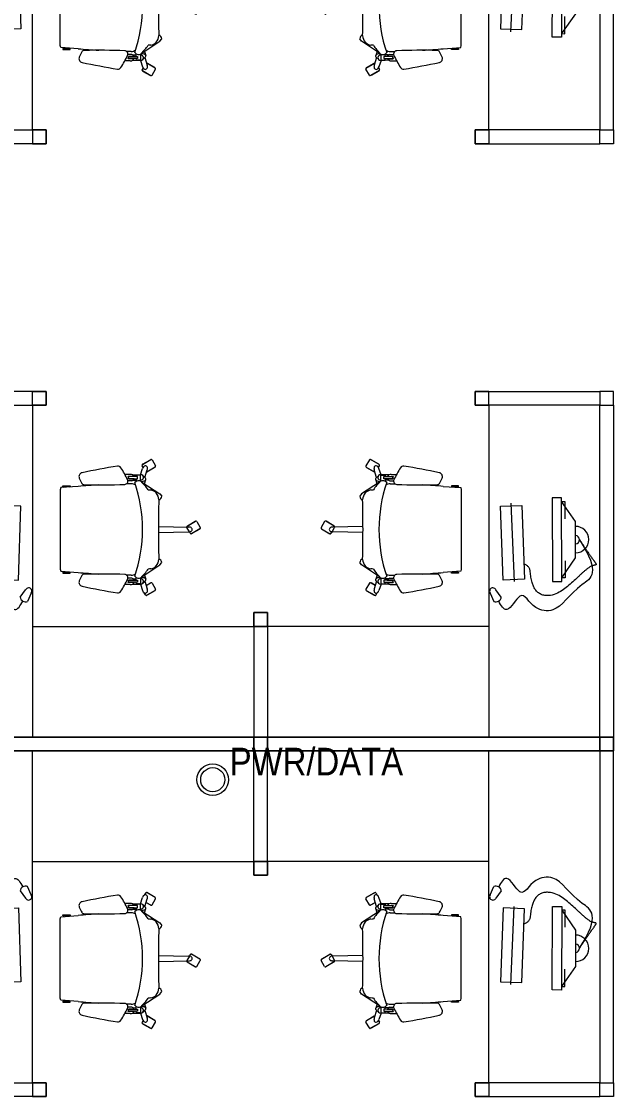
# Model space of a CAD drawing. Header units: inches. Extents: x 1 to 4591, y -953 to 1388.
# Drawn here: x 1968 to 2096.3, y 284 to 517.3 of the extents above; entities that cross this region are included whole.
import ezdxf

# ---------------------------------------------------------------- set-up
doc = ezdxf.new("R2010")
doc.units = ezdxf.units.IN
doc.header["$MEASUREMENT"] = 0
for name, color, linetype, lineweight in [('A-ANNO-NOTE', 131, 'Continuous', 20), ('E-ELEC-FIXT-IDEN', 2, 'Continuous', 9), ('I-FURN', 30, 'Continuous', 9)]:
    doc.layers.add(name, color=color, linetype=linetype, lineweight=lineweight)
doc.styles.add('Arial_3', font='arial.ttf', dxfattribs={"width": 0.85, "height": 6})

# ---------------------------------------------------------------- blocks, each defined once
blk = doc.blocks.new('Workstation - 6x6 - Workstation - 6x6-1564309-4th Floor New Construction - Tel_Data_Elec Plan')
at = {"layer": 'I-FURN'}
for p, q in [((-28.5, 76.5), (-25.5, 76.5)), ((-28.5, 73.5), (-28.5, 76.5)), ((-25.5, 76.5), (-1.5, 76.5)), ((-25.5, 76.5), (-25.5, 73.5)), ((-1.5, 73.5), (-1.5, 76.5)), ((-1.5, 76.5), (1.5, 76.5)), ((-1.5, 76.5), (-1.5, 73.5)), ((1.5, 76.5), (-1.5, 76.5)), ((1.5, 76.5), (1.5, 73.5)), ((1.5, 73.5), (1.5, 76.5)), ((25.5, 76.5), (1.5, 76.5)), ((28.5, 76.5), (25.5, 76.5)), ((25.5, 76.5), (25.5, 73.5)), ((28.5, 73.5), (28.5, 76.5)), ((-25.5, 73.5), (-28.5, 73.5)), ((-25.5, 73.5), (-1.5, 73.5)), ((-25.5, 25.5), (-25.5, 73.5)), ((1.5, 73.5), (-1.5, 73.5)), ((-1.5, 73.5), (-1.5, 1.5)), ((-1.5, 73.5), (1.5, 73.5)), ((-1.5, 1.5), (-1.5, 73.5)), ((1.5, 1.5), (1.5, 73.5)), ((1.5, 73.5), (1.5, 1.5)), ((25.5, 73.5), (1.5, 73.5)), ((25.5, 73.5), (28.5, 73.5)), ((25.5, 25.5), (25.5, 73.5)), ((-47.27, 59.05), (-48.33, 60.88)), ((-48.32, 60.78), (-48.28, 60.8)), ((-47.35, 59.11), (-48.32, 60.78)), ((-48.26, 61.16), (-46.97, 61.9)), ((-46.69, 61.83), (-45.63, 59.99)), ((-46.65, 61.75), (-46.61, 61.77)), ((-46.61, 61.77), (-45.65, 60.09)), ((46.69, 61.83), (45.63, 59.99)), ((46.61, 61.77), (45.65, 60.09)), ((46.65, 61.75), (46.61, 61.77)), ((48.26, 61.16), (46.97, 61.9)), ((47.27, 59.05), (48.33, 60.88)), ((47.35, 59.11), (48.32, 60.78)), ((48.32, 60.78), (48.28, 60.8)), ((-47.32, 59.13), (-47.35, 59.11)), ((-47.21, 52.83), (-47.07, 59.37)), ((-46.04, 59.53), (-47, 58.97)), ((-45.71, 59.72), (-46.04, 59.53)), ((-45.89, 52.83), (-46.03, 59.37)), ((-45.65, 60.09), (-45.68, 60.07)), ((45.65, 60.09), (45.68, 60.07)), ((45.71, 59.72), (46.04, 59.53)), ((45.89, 52.83), (46.03, 59.37)), ((46.04, 59.53), (47, 58.97)), ((47.21, 52.83), (47.07, 59.37)), ((47.32, 59.13), (47.35, 59.11)), ((-61.63, 51.44), (-60.34, 52.19)), ((-60.07, 52.11), (-59.01, 50.28)), ((-60.02, 52.03), (-59.98, 52.05)), ((-59.98, 52.05), (-59.02, 50.38)), ((-56.81, 49.23), (-54.26, 53.12)), ((-54.26, 53.12), (-53.74, 53.53)), ((-38.84, 53.12), (-39.36, 53.53)), ((-36.29, 49.23), (-38.84, 53.12)), ((-34.88, 51.44), (-33.59, 52.19)), ((-33.32, 52.11), (-32.26, 50.28)), ((-33.27, 52.03), (-33.24, 52.05)), ((-33.24, 52.05), (-32.28, 50.38)), ((33.32, 52.11), (32.26, 50.28)), ((33.24, 52.05), (32.28, 50.38)), ((33.27, 52.03), (33.24, 52.05)), ((34.88, 51.44), (33.59, 52.19)), ((36.29, 49.23), (38.84, 53.12)), ((38.84, 53.12), (39.36, 53.53)), ((54.26, 53.12), (53.74, 53.53)), ((56.81, 49.23), (54.26, 53.12)), ((60.07, 52.11), (59.01, 50.28)), ((59.98, 52.05), (59.02, 50.38)), ((60.02, 52.03), (59.98, 52.05)), ((61.63, 51.44), (60.34, 52.19)), ((-60.64, 49.33), (-61.7, 51.17)), ((-61.69, 51.07), (-61.65, 51.09)), ((-60.72, 49.4), (-61.69, 51.07)), ((-60.69, 49.41), (-60.72, 49.4)), ((-60, 49.48), (-60.37, 49.26)), ((-58.42, 48.91), (-59.78, 49.38)), ((-57.8, 49.87), (-59.46, 50.37)), ((-59.02, 50.38), (-59.05, 50.36)), ((-57.65, 50.03), (-58.25, 49.41)), ((-56.45, 49.78), (-57.36, 50.07)), ((-56.83, 49.19), (-56.81, 49.23)), ((-36.64, 49.78), (-35.73, 50.07)), ((-36.27, 49.19), (-36.29, 49.23)), ((-35.45, 50.03), (-34.84, 49.41)), ((-35.3, 49.87), (-33.64, 50.37)), ((-34.37, 50.15), (-34.96, 51.17)), ((-34.94, 51.07), (-34.91, 51.09)), ((-34.41, 50.14), (-34.94, 51.07)), ((-34.68, 48.91), (-33.32, 49.38)), ((-32.34, 50), (-32.8, 49.74)), ((-32.28, 50.38), (-32.31, 50.36)), ((32.28, 50.38), (32.31, 50.36)), ((32.34, 50), (32.8, 49.74)), ((34.68, 48.91), (33.32, 49.38)), ((35.3, 49.87), (33.64, 50.37)), ((34.37, 50.15), (34.96, 51.17)), ((34.41, 50.14), (34.94, 51.07)), ((35.45, 50.03), (34.84, 49.41)), ((34.94, 51.07), (34.91, 51.09)), ((36.64, 49.78), (35.73, 50.07)), ((36.27, 49.19), (36.29, 49.23)), ((56.45, 49.78), (57.36, 50.07)), ((56.83, 49.19), (56.81, 49.23)), ((57.65, 50.03), (58.25, 49.41)), ((57.8, 49.87), (59.46, 50.37)), ((58.42, 48.91), (59.78, 49.38)), ((59.02, 50.38), (59.05, 50.36)), ((60, 49.48), (60.37, 49.26)), ((60.64, 49.33), (61.7, 51.17)), ((60.69, 49.41), (60.72, 49.4)), ((60.72, 49.4), (61.69, 51.07)), ((61.69, 51.07), (61.65, 51.09)), ((-58.49, 46.69), (-58.48, 45.54)), ((-58.4, 47.17), (-58.42, 48.98)), ((-58.34, 48.95), (-58.35, 48.03)), ((-58.35, 48.03), (-58.01, 48.02)), ((-57.05, 48.95), (-58.34, 48.95)), ((-58.05, 47.53), (-58.05, 46.27)), ((-58.01, 48.29), (-58.01, 46.32)), ((-57.56, 48.29), (-58.01, 48.29)), ((-57.56, 46.36), (-57.56, 48.29)), ((-57.56, 48.02), (-57.02, 48.01)), ((-57.52, 47.56), (-57.54, 46.32)), ((-57.22, 47.26), (-57.23, 48.01)), ((-57.11, 47.03), (-57.1, 46.69)), ((-57.1, 46.69), (-57.11, 46.18)), ((-56.47, 46.92), (-56.48, 45.93)), ((-36.63, 46.92), (-36.62, 45.93)), ((-35.54, 48.02), (-36.08, 48.01)), ((-36.05, 48.95), (-34.76, 48.95)), ((-35.98, 47.03), (-36, 46.69)), ((-36, 46.69), (-35.99, 46.18)), ((-35.87, 47.26), (-35.86, 48.01)), ((-35.57, 47.56), (-35.55, 46.32)), ((-35.54, 48.29), (-35.08, 48.29)), ((-35.54, 46.36), (-35.54, 48.29)), ((-35.08, 48.29), (-35.08, 46.32)), ((-34.74, 48.03), (-35.08, 48.02)), ((-35.04, 47.53), (-35.05, 46.27)), ((-34.76, 48.95), (-34.74, 48.03)), ((-34.7, 47.17), (-34.67, 48.98)), ((-34.61, 46.69), (-34.62, 45.54)), ((34.61, 46.69), (34.62, 45.54)), ((34.7, 47.17), (34.67, 48.98)), ((34.76, 48.95), (34.74, 48.03)), ((34.74, 48.03), (35.08, 48.02)), ((36.05, 48.95), (34.76, 48.95)), ((35.04, 47.53), (35.05, 46.27)), ((35.08, 48.29), (35.08, 46.32)), ((35.54, 48.29), (35.08, 48.29)), ((35.54, 46.36), (35.54, 48.29)), ((35.54, 48.02), (36.08, 48.01)), ((35.57, 47.56), (35.55, 46.32)), ((35.87, 47.26), (35.86, 48.01)), ((35.98, 47.03), (36, 46.69)), ((36, 46.69), (35.99, 46.18)), ((36.63, 46.92), (36.62, 45.93)), ((56.47, 46.92), (56.48, 45.93)), ((57.56, 48.02), (57.02, 48.01)), ((57.05, 48.95), (58.34, 48.95)), ((57.11, 47.03), (57.1, 46.69)), ((57.1, 46.69), (57.11, 46.18)), ((57.22, 47.26), (57.23, 48.01)), ((57.52, 47.56), (57.54, 46.32)), ((57.56, 48.29), (58.01, 48.29)), ((57.56, 46.36), (57.56, 48.29)), ((58.01, 48.29), (58.01, 46.32)), ((58.35, 48.03), (58.01, 48.02)), ((58.05, 47.53), (58.05, 46.27)), ((58.34, 48.95), (58.35, 48.03)), ((58.4, 47.17), (58.42, 48.98)), ((58.49, 46.69), (58.48, 45.54)), ((-55.89, 35.41), (-55.62, 31.63)), ((-37.48, 31.63), (-37.21, 35.41)), ((37.48, 31.63), (37.21, 35.41)), ((55.89, 35.41), (55.62, 31.63)), ((-56.05, 33.66), (-55.89, 33.66)), ((-56.05, 32.08), (-56.05, 33.66)), ((-55.89, 33.66), (-55.89, 32.08)), ((-37.2, 33.66), (-37.2, 32.08)), ((-37.05, 33.66), (-37.2, 33.66)), ((-37.05, 32.08), (-37.05, 33.66)), ((37.05, 33.66), (37.2, 33.66)), ((37.05, 32.08), (37.05, 33.66)), ((37.2, 33.66), (37.2, 32.08)), ((55.89, 33.66), (55.89, 32.08)), ((56.05, 33.66), (55.89, 33.66)), ((56.05, 32.08), (56.05, 33.66)), ((-55.89, 32.08), (-56.05, 32.08)), ((-55.62, 31.63), (-55.16, 31.5)), ((-55.16, 31.5), (-37.94, 31.5)), ((-37.94, 31.5), (-37.48, 31.63)), ((-37.2, 32.08), (-37.05, 32.08)), ((37.2, 32.08), (37.05, 32.08)), ((37.94, 31.5), (37.48, 31.63)), ((55.16, 31.5), (37.94, 31.5)), ((55.62, 31.63), (55.16, 31.5)), ((55.89, 32.08), (56.05, 32.08)), ((-76.5, 28.5), (-76.5, 1.5)), ((-76.5, 25.5), (-76.5, 28.5)), ((-76.5, 28.5), (-73.5, 28.5)), ((-73.5, 28.5), (-76.5, 28.5)), ((-73.5, 28.5), (-73.5, 25.5)), ((-73.5, 1.5), (-73.5, 28.5)), ((73.5, 28.5), (73.5, 25.5)), ((76.5, 28.5), (73.5, 28.5)), ((73.5, 28.5), (76.5, 28.5)), ((73.5, 1.5), (73.5, 28.5)), ((76.5, 28.5), (76.5, 1.5)), ((76.5, 25.5), (76.5, 28.5)), ((-73.5, 25.5), (-76.5, 25.5)), ((-73.5, 25.5), (-1.5, 25.5)), ((-31.89, 22.83), (-33.46, 24.02)), ((-32.76, 25.23), (-30.95, 24.45)), ((73.5, 25.5), (1.5, 25.5)), ((32.76, 25.23), (30.95, 24.45)), ((31.89, 22.83), (33.46, 24.02)), ((73.5, 25.5), (76.5, 25.5)), ((-51.58, 23.01), (-51.74, 18.36)), ((-35.58, 22.46), (-51.58, 23.01)), ((-35.74, 17.8), (-35.58, 22.46)), ((35.58, 22.46), (51.58, 23.01)), ((35.74, 17.8), (35.58, 22.46)), ((51.58, 23.01), (51.74, 18.36)), ((-52.22, 20.74), (-35.26, 20.05)), ((52.22, 20.74), (35.26, 20.05)), ((-51.74, 18.36), (-35.74, 17.8)), ((51.74, 18.36), (35.74, 17.8)), ((-53.39, 9.8), (-53.38, 11.8)), ((-53.38, 11.8), (-35.25, 11.7)), ((-35.25, 11.7), (-35.26, 9.7)), ((53.38, 11.8), (35.25, 11.7)), ((35.25, 11.7), (35.26, 9.7)), ((53.39, 9.8), (53.38, 11.8)), ((-35.26, 9.7), (-53.39, 9.8)), ((-52.61, 9.79), (-52.62, 9.07)), ((-48.28, 6.77), (-52.61, 9.79)), ((-36.03, 9.71), (-40.4, 6.73)), ((-36.04, 8.98), (-36.03, 9.71)), ((35.26, 9.7), (53.39, 9.8)), ((36.03, 9.71), (40.4, 6.73)), ((36.04, 8.98), (36.03, 9.71)), ((48.28, 6.77), (52.61, 9.79)), ((52.61, 9.79), (52.62, 9.07)), ((-52.62, 9.07), (-48.89, 9.05)), ((-39.77, 9), (-36.04, 8.98)), ((39.77, 9), (36.04, 8.98)), ((52.62, 9.07), (48.89, 9.05)), ((-40.4, 6.73), (-48.28, 6.77)), ((40.4, 6.73), (48.28, 6.77)), ((-76.5, -1.5), (-76.5, 1.5)), ((-76.5, 1.5), (-73.5, 1.5)), ((-73.5, 1.5), (-73.5, -1.5)), ((-1.5, 1.5), (-73.5, 1.5)), ((-1.5, 1.5), (1.5, 1.5)), ((-1.5, -1.5), (-1.5, 1.5)), ((1.5, 1.5), (-1.5, 1.5)), ((-1.5, 1.5), (-1.5, -1.5)), ((1.5, 1.5), (1.5, -1.5)), ((1.5, -1.5), (1.5, 1.5)), ((1.5, 1.5), (73.5, 1.5)), ((73.5, 1.5), (73.5, -1.5)), ((76.5, 1.5), (73.5, 1.5)), ((76.5, -1.5), (76.5, 1.5)), ((-73.5, -1.5), (-76.5, -1.5)), ((-73.5, -1.5), (-1.5, -1.5)), ((1.5, -1.5), (-1.5, -1.5)), ((-1.5, -1.5), (1.5, -1.5)), ((73.5, -1.5), (1.5, -1.5)), ((73.5, -1.5), (76.5, -1.5))]:
    blk.add_line(p, q, dxfattribs=at)
for centre, radius, start, end in [((-48.16, 60.98), 0.2, 120, 210), ((-46.87, 61.73), 0.2, 30, 120.1357), ((46.87, 61.73), 0.2, 59.8643, 150), ((48.16, 60.98), 0.2, 330, 60), ((-47.1, 59.15), 0.2, 209.8466, 275.235), ((-47.1, 59.15), 0.2, 275.235, 299.8607), ((-45.54, 59.34), 1.53, 164.4505, 178.7927), ((-46.45, 59.59), 0.583, 134.254, 164.4505), ((-46.55, 59.69), 0.445, 45.7229, 134.2771), ((-46.64, 59.59), 0.583, 15.5495, 45.746), ((-47.55, 59.34), 1.53, 1.2073, 15.5495), ((-45.81, 59.89), 0.2, 299.8643, 30), ((45.81, 59.89), 0.2, 150, 240.1357), ((47.55, 59.34), 1.53, 164.4505, 178.7927), ((46.64, 59.59), 0.583, 134.254, 164.4505), ((46.55, 59.69), 0.445, 45.7229, 134.2771), ((46.45, 59.59), 0.583, 15.5495, 45.746), ((47.1, 59.15), 0.2, 240.1393, 264.765), ((45.54, 59.34), 1.53, 1.2073, 15.5495), ((47.1, 59.15), 0.2, 264.765, 330.1534), ((-61.53, 51.27), 0.2, 119.832, 210), ((-60.24, 52.01), 0.2, 30, 120), ((-52.87, 50.72), 2.29, 134.5977, 169.3918), ((-52.74, 50.06), 2.87, 95.705, 127.0086), ((-53.9, 52.43), 1.12, 25.6219, 82.0752), ((-46.55, 297.94), 245.12, 268.4848, 271.5152), ((-39.2, 52.43), 1.12, 97.9248, 154.3781), ((-40.35, 50.06), 2.87, 52.9914, 84.295), ((-40.23, 50.72), 2.29, 10.6082, 45.4023), ((-34.79, 51.27), 0.2, 119.8879, 210), ((-33.49, 52.01), 0.2, 30, 120), ((33.49, 52.01), 0.2, 60, 150), ((34.79, 51.27), 0.2, 330, 60.1121), ((40.23, 50.72), 2.29, 134.5977, 169.3918), ((40.35, 50.06), 2.87, 95.705, 127.0086), ((39.2, 52.43), 1.12, 25.6219, 82.0752), ((46.55, 297.94), 245.12, 268.4848, 271.5152), ((53.9, 52.43), 1.12, 97.9248, 154.3781), ((52.74, 50.06), 2.87, 52.9914, 84.295), ((52.87, 50.72), 2.29, 10.6082, 45.4023), ((60.24, 52.01), 0.2, 60, 150), ((61.53, 51.27), 0.2, 330, 60.168), ((-60.47, 49.43), 0.2, 210, 299.888), ((-59.92, 49.97), 0.445, 117.8208, 206.0638), ((-59.8, 50.03), 0.583, 206.0911, 236.3507), ((-59.86, 49.85), 0.583, 87.4248, 117.8208), ((-59.27, 50.82), 1.53, 236.4124, 250.7927), ((-59.9, 48.91), 1.53, 73.2073, 87.502), ((-59.18, 50.18), 0.2, 15.1327, 29.8705), ((-57.83, 48.99), 0.593, 84.0219, 180.9117), ((-57.9, 48.94), 0.657, 1.3207, 77.9642), ((-57.46, 49.76), 0.323, 29.6621, 124.4716), ((-57.92, 49.37), 0.922, 9.6607, 36.4682), ((-56.1, 48.52), 1.04, 148.1398, 233.8639), ((-58.24, 49.29), 1.25, 346.3769, 10.9189), ((-60.32, 53.76), 5.75, 305.3709, 317.4948), ((-46.55, 17.95), 31.42, 71.1164, 108.8836), ((-52.29, 45.83), 5.54, 121.0187, 133.18), ((-70.37, 51.52), 15.26, 356.4473, 358.5687), ((-22.73, 51.52), 15.26, 181.4313, 183.5527), ((-40.81, 45.83), 5.54, 46.82, 58.9813), ((-32.78, 53.76), 5.75, 222.5052, 234.6291), ((-37, 48.52), 1.04, 306.1361, 31.8602), ((-34.85, 49.29), 1.25, 169.0811, 193.6231), ((-35.17, 49.37), 0.922, 143.5318, 170.3393), ((-35.63, 49.76), 0.323, 55.5284, 150.3379), ((-35.19, 48.94), 0.657, 102.0358, 178.6793), ((-35.27, 48.99), 0.593, 359.0883, 95.9781), ((-33.2, 48.91), 1.53, 92.498, 106.7927), ((-33.82, 50.82), 1.53, 289.2073, 303.5114), ((-33.24, 49.85), 0.583, 62.1792, 92.5752), ((-33.3, 50.03), 0.583, 303.4497, 333.9089), ((-33.18, 49.97), 0.445, 333.9362, 62.1792), ((-32.44, 50.18), 0.2, 300, 30.2094), ((32.44, 50.18), 0.2, 149.7906, 240), ((33.18, 49.97), 0.445, 117.8208, 206.0638), ((33.3, 50.03), 0.583, 206.0911, 236.5503), ((33.24, 49.85), 0.583, 87.4248, 117.8208), ((33.82, 50.82), 1.53, 236.4886, 250.7927), ((33.2, 48.91), 1.53, 73.2073, 87.502), ((35.27, 48.99), 0.593, 84.0219, 180.9117), ((35.19, 48.94), 0.657, 1.3207, 77.9642), ((35.63, 49.76), 0.323, 29.6621, 124.4716), ((35.17, 49.37), 0.922, 9.6607, 36.4682), ((37, 48.52), 1.04, 148.1398, 233.8639), ((34.85, 49.29), 1.25, 346.3769, 10.9189), ((32.78, 53.76), 5.75, 305.3709, 317.4948), ((46.55, 17.95), 31.42, 71.1164, 108.8836), ((40.81, 45.83), 5.54, 121.0187, 133.18), ((22.73, 51.52), 15.26, 356.4473, 358.5687), ((70.37, 51.52), 15.26, 181.4313, 183.5527), ((52.29, 45.83), 5.54, 46.82, 58.9813), ((60.32, 53.76), 5.75, 222.5052, 234.6291), ((56.1, 48.52), 1.04, 306.1361, 31.8602), ((58.24, 49.29), 1.25, 169.0811, 193.6231), ((57.92, 49.37), 0.922, 143.5318, 170.3393), ((57.46, 49.76), 0.323, 55.5284, 150.3379), ((57.9, 48.94), 0.657, 102.0358, 178.6793), ((57.83, 48.99), 0.593, 359.0883, 95.9781), ((59.18, 50.18), 0.2, 150.1295, 164.8673), ((59.9, 48.91), 1.53, 92.498, 106.7927), ((59.27, 50.82), 1.53, 289.2073, 303.5876), ((59.86, 49.85), 0.583, 62.1792, 92.5752), ((59.8, 50.03), 0.583, 303.6493, 333.9089), ((59.92, 49.97), 0.445, 333.9362, 62.1792), ((60.47, 49.43), 0.2, 240.112, 330), ((-57.61, 46.77), 0.887, 120.1857, 184.8367), ((-58.04, 46.73), 0.971, 17.6225, 57.9495), ((-54.64, 46.83), 1.84, 146.599, 177.2887), ((-38.46, 46.83), 1.84, 2.7113, 33.401), ((-35.06, 46.73), 0.971, 122.0505, 162.3775), ((-35.49, 46.77), 0.887, 355.1633, 59.8143), ((35.49, 46.77), 0.887, 120.1857, 184.8367), ((35.06, 46.73), 0.971, 17.6225, 57.9495), ((38.46, 46.83), 1.84, 146.599, 177.2887), ((54.64, 46.83), 1.84, 2.7113, 33.401), ((58.04, 46.73), 0.971, 122.0505, 162.3775), ((57.61, 46.77), 0.887, 355.1633, 59.8143), ((-59.56, 44.06), 0.749, 121.5732, 189.0231), ((-45.25, 20.67), 28.17, 115.3981, 121.4567), ((-57.75, 45.83), 0.533, 66.9672, 123.7509), ((-57.75, 45.9), 0.5, 67.0573, 121.4674), ((-57.03, 45.48), 0.711, 2.0473, 115.4842), ((-211.8, 39.95), 155.58, 358.8191, 2.0473), ((118.7, 39.95), 155.58, 177.9527, 181.1809), ((-36.07, 45.48), 0.711, 64.5158, 177.9527), ((-47.84, 20.67), 28.17, 58.5497, 64.6019), ((-35.34, 45.83), 0.533, 56.2491, 113.0328), ((-35.34, 45.9), 0.5, 58.5326, 112.9427), ((-33.53, 44.06), 0.749, 350.9769, 58.6662), ((33.53, 44.06), 0.749, 121.3338, 189.0231), ((47.84, 20.67), 28.17, 115.3981, 121.4503), ((35.34, 45.83), 0.533, 66.9672, 123.7509), ((35.34, 45.9), 0.5, 67.0573, 121.4674), ((36.07, 45.48), 0.711, 2.0473, 115.4842), ((-118.7, 39.95), 155.58, 358.8191, 2.0473), ((211.8, 39.95), 155.58, 177.9527, 181.1809), ((57.03, 45.48), 0.711, 64.5158, 177.9527), ((45.25, 20.67), 28.17, 58.5433, 64.6019), ((57.75, 45.83), 0.533, 56.2491, 113.0328), ((57.75, 45.9), 0.5, 58.5326, 112.9427), ((59.56, 44.06), 0.749, 350.9769, 58.4268), ((113.54, 72.48), 176.17, 189.3216, 191.8621), ((-206.63, 72.48), 176.17, 348.1407, 350.6784), ((206.63, 72.48), 176.17, 189.3216, 191.8593), ((-113.54, 72.48), 176.17, 348.1379, 350.6784), ((209.19, 57.38), 265.99, 183.7702, 184.7367), ((-302.29, 57.38), 265.99, 355.2633, 356.2298), ((302.29, 57.38), 265.99, 183.7702, 184.7367), ((-209.19, 57.38), 265.99, 355.2633, 356.2298), ((-58.03, 36.45), 0.859, 192.1424, 292.8427), ((-61.62, 45.01), 10.15, 292.7913, 299.9233), ((-56.87, 36.75), 0.615, 299.9233, 358.8191), ((-36.23, 36.75), 0.615, 181.1809, 240.0767), ((-31.47, 45.01), 10.15, 240.0767, 247.2087), ((-35.07, 36.45), 0.859, 247.1573, 348.4211), ((35.07, 36.45), 0.859, 191.5789, 292.8427), ((31.47, 45.01), 10.15, 292.7913, 299.9233), ((36.23, 36.75), 0.615, 299.9233, 358.8191), ((56.87, 36.75), 0.615, 181.1809, 240.0767), ((61.62, 45.01), 10.15, 240.0767, 247.2087), ((58.03, 36.45), 0.859, 247.1573, 347.8576), ((-55.33, 33.83), 0.589, 197.5488, 225.5119), ((-37.77, 33.83), 0.589, 314.4881, 342.4512), ((37.77, 33.83), 0.589, 197.5488, 225.5119), ((55.33, 33.83), 0.589, 314.4881, 342.4512), ((-55.33, 31.9), 0.589, 125.1062, 162.4512), ((-37.77, 31.9), 0.589, 17.5488, 54.8938), ((37.77, 31.9), 0.589, 125.1062, 162.4512), ((55.33, 31.9), 0.589, 17.5488, 54.8938), ((-33.17, 24.66), 0.703, 53.6377, 246.0314), ((-32.02, 23.99), 1.17, 276.4899, 23.1791), ((32.02, 23.99), 1.17, 156.8209, 263.5101), ((33.17, 24.66), 0.703, 293.9686, 126.3623), ((-44.34, 6.75), 2.88, 179.7002, 359.7002), ((-44.34, 6.75), 0.885, 179.7002, 359.7002), ((44.34, 6.75), 2.88, 180.2998, 0.2998), ((44.34, 6.75), 0.885, 180.2998, 0.2998)]:
    blk.add_arc(centre, radius, start, end, dxfattribs=at)
for points, knots in [([(-44.31, 5.87), (-37.07, 1.09), (-33.91, 7.56), (-28.34, 10.27), (-29.21, 16.39), (-34.37, 18.27), (-27.73, 21.55), (-30.02, 22.89), (-31.01, 23.4)], [0, 0, 0, 0, 4.203758, 11.310205, 15.301003, 21.109862, 25.639067, 29.008441, 29.008441, 29.008441, 29.008441]), ([(44.31, 5.87), (37.07, 1.09), (33.91, 7.56), (28.34, 10.27), (29.21, 16.39), (34.37, 18.27), (27.73, 21.55), (30.02, 22.89), (31.01, 23.4)], [0, 0, 0, 0, 4.203758, 11.310205, 15.301003, 21.109862, 25.639067, 29.008441, 29.008441, 29.008441, 29.008441]), ([(-44.31, 5.87), (-44.1, 5.73), (-43.67, 5.45), (-43.03, 5.03), (-42.39, 4.6), (-41.86, 4.24), (-41.44, 3.95), (-41.13, 3.73), (-40.82, 3.51), (-40.5, 3.28), (-40.19, 3.06), (-39.93, 2.87), (-39.72, 2.72), (-39.59, 2.63), (-39.49, 2.56), (-39.41, 2.5), (-39.33, 2.45), (-39.27, 2.41), (-39.22, 2.38), (-39.18, 2.36), (-39.15, 2.33), (-39.11, 2.31), (-39.07, 2.29), (-39.03, 2.27), (-39, 2.27), (-38.97, 2.27), (-38.95, 2.27), (-38.91, 2.28), (-38.89, 2.3), (-38.87, 2.32), (-38.85, 2.35), (-38.84, 2.38), (-38.83, 2.42), (-38.82, 2.45), (-38.82, 2.48), (-38.81, 2.51), (-38.8, 2.56), (-38.79, 2.62), (-38.77, 2.7), (-38.75, 2.78), (-38.73, 2.86), (-38.71, 2.93), (-38.68, 3.04), (-38.62, 3.22), (-38.5, 3.47), (-38.34, 3.74), (-38.15, 4.01), (-37.95, 4.27), (-37.75, 4.52), (-37.47, 4.86), (-37.11, 5.26), (-36.67, 5.74), (-36.03, 6.42), (-35.19, 7.31), (-34.19, 8.44), (-33.27, 9.63), (-32.51, 11), (-32.16, 12.3), (-32.19, 13.42), (-32.42, 14.23), (-32.86, 14.94), (-33.49, 15.5), (-34.23, 15.89), (-34.94, 16.14), (-35.59, 16.29), (-36.17, 16.4), (-36.75, 16.48), (-37.24, 16.54), (-37.63, 16.6), (-37.92, 16.67), (-38.19, 16.77), (-38.44, 16.94), (-38.64, 17.15), (-38.81, 17.39), (-38.96, 17.65), (-39.04, 17.83), (-39.08, 17.91)], [0, 0, 0, 0, 0.063928, 0.127857, 0.191785, 0.255713, 0.287677, 0.319641, 0.351605, 0.38357, 0.415534, 0.447498, 0.46348, 0.479462, 0.487453, 0.495444, 0.503435, 0.511426, 0.514814, 0.518203, 0.521591, 0.524979, 0.528367, 0.531756, 0.535144, 0.536838, 0.538532, 0.54192, 0.545309, 0.547003, 0.548697, 0.552085, 0.555473, 0.558862, 0.560556, 0.56225, 0.565638, 0.572415, 0.579191, 0.585968, 0.592744, 0.599521, 0.606297, 0.61985, 0.646956, 0.674062, 0.701168, 0.728275, 0.755381, 0.782487, 0.836699, 0.890911, 0.945123, 1.070551, 1.19598, 1.321408, 1.446836, 1.585346, 1.654601, 1.723857, 1.793112, 1.862367, 1.931622, 2.000877, 2.049938, 2.099, 2.148061, 2.197123, 2.221654, 2.246184, 2.270715, 2.295246, 2.319777, 2.344307, 2.368838, 2.393369, 2.393369, 2.393369, 2.393369]), ([(44.31, 5.87), (44.1, 5.73), (43.67, 5.45), (43.03, 5.03), (42.39, 4.6), (41.86, 4.24), (41.44, 3.95), (41.13, 3.73), (40.82, 3.51), (40.5, 3.28), (40.19, 3.06), (39.93, 2.87), (39.72, 2.72), (39.59, 2.63), (39.49, 2.56), (39.41, 2.5), (39.33, 2.45), (39.27, 2.41), (39.22, 2.38), (39.18, 2.36), (39.15, 2.33), (39.11, 2.31), (39.07, 2.29), (39.03, 2.27), (39, 2.27), (38.97, 2.27), (38.95, 2.27), (38.91, 2.28), (38.89, 2.3), (38.87, 2.32), (38.85, 2.35), (38.84, 2.38), (38.83, 2.42), (38.82, 2.45), (38.82, 2.48), (38.81, 2.51), (38.8, 2.56), (38.79, 2.62), (38.77, 2.7), (38.75, 2.78), (38.73, 2.86), (38.71, 2.93), (38.68, 3.04), (38.62, 3.22), (38.5, 3.47), (38.34, 3.74), (38.15, 4.01), (37.95, 4.27), (37.75, 4.52), (37.47, 4.86), (37.11, 5.26), (36.67, 5.74), (36.03, 6.42), (35.19, 7.31), (34.19, 8.44), (33.27, 9.63), (32.51, 11), (32.16, 12.3), (32.19, 13.42), (32.42, 14.23), (32.86, 14.94), (33.49, 15.5), (34.23, 15.89), (34.94, 16.14), (35.59, 16.29), (36.17, 16.4), (36.75, 16.48), (37.24, 16.54), (37.63, 16.6), (37.92, 16.67), (38.19, 16.77), (38.44, 16.94), (38.64, 17.15), (38.81, 17.39), (38.96, 17.65), (39.04, 17.83), (39.08, 17.91)], [0, 0, 0, 0, 0.063928, 0.127857, 0.191785, 0.255713, 0.287677, 0.319641, 0.351605, 0.38357, 0.415534, 0.447498, 0.46348, 0.479462, 0.487453, 0.495444, 0.503435, 0.511426, 0.514814, 0.518203, 0.521591, 0.524979, 0.528367, 0.531756, 0.535144, 0.536838, 0.538532, 0.54192, 0.545309, 0.547003, 0.548697, 0.552085, 0.555473, 0.558862, 0.560556, 0.56225, 0.565638, 0.572415, 0.579191, 0.585968, 0.592744, 0.599521, 0.606297, 0.61985, 0.646956, 0.674062, 0.701168, 0.728275, 0.755381, 0.782487, 0.836699, 0.890911, 0.945123, 1.070551, 1.19598, 1.321408, 1.446836, 1.585346, 1.654601, 1.723857, 1.793112, 1.862367, 1.931622, 2.000877, 2.049938, 2.099, 2.148061, 2.197123, 2.221654, 2.246184, 2.270715, 2.295246, 2.319777, 2.344307, 2.368838, 2.393369, 2.393369, 2.393369, 2.393369])]:
    blk.add_open_spline(points, degree=3, knots=knots, dxfattribs=at)
blk = doc.blocks.new('Workstation - 6x6 - Workstation - 6x6-1549611-4th Floor New Construction - Tel_Data_Elec Plan')
at = {"layer": 'I-FURN'}
for p, q in [((-76.5, 1.5), (-76.5, -1.5)), ((-73.5, 1.5), (-76.5, 1.5)), ((-73.5, -1.5), (-73.5, 1.5)), ((-73.5, 1.5), (-1.5, 1.5)), ((-1.5, 1.5), (-1.5, -1.5)), ((1.5, 1.5), (-1.5, 1.5)), ((-1.5, 1.5), (1.5, 1.5)), ((-1.5, -1.5), (-1.5, 1.5)), ((1.5, -1.5), (1.5, 1.5)), ((1.5, 1.5), (1.5, -1.5)), ((73.5, 1.5), (1.5, 1.5)), ((73.5, 1.5), (76.5, 1.5)), ((73.5, -1.5), (73.5, 1.5)), ((76.5, 1.5), (76.5, -1.5)), ((-76.5, -1.5), (-73.5, -1.5)), ((-76.5, -28.5), (-76.5, -1.5)), ((-73.5, -1.5), (-73.5, -28.5)), ((-1.5, -1.5), (-73.5, -1.5)), ((-1.5, -1.5), (1.5, -1.5)), ((-1.5, -73.5), (-1.5, -1.5)), ((-1.5, -1.5), (-1.5, -73.5)), ((1.5, -1.5), (-1.5, -1.5)), ((1.5, -1.5), (1.5, -73.5)), ((1.5, -1.5), (73.5, -1.5)), ((1.5, -73.5), (1.5, -1.5)), ((76.5, -1.5), (73.5, -1.5)), ((73.5, -1.5), (73.5, -28.5)), ((76.5, -28.5), (76.5, -1.5)), ((-48.28, -6.77), (-52.61, -9.79)), ((-40.4, -6.73), (-48.28, -6.77)), ((-36.03, -9.71), (-40.4, -6.73)), ((36.03, -9.71), (40.4, -6.73)), ((40.4, -6.73), (48.28, -6.77)), ((48.28, -6.77), (52.61, -9.79)), ((-52.62, -9.07), (-48.89, -9.05)), ((-52.61, -9.79), (-52.62, -9.07)), ((-39.77, -9), (-36.04, -8.98)), ((-36.04, -8.98), (-36.03, -9.71)), ((36.04, -8.98), (36.03, -9.71)), ((39.77, -9), (36.04, -8.98)), ((52.62, -9.07), (48.89, -9.05)), ((52.61, -9.79), (52.62, -9.07)), ((-35.26, -9.7), (-53.39, -9.8)), ((-53.39, -9.8), (-53.38, -11.8)), ((-35.25, -11.7), (-35.26, -9.7)), ((35.25, -11.7), (35.26, -9.7)), ((35.26, -9.7), (53.39, -9.8)), ((53.39, -9.8), (53.38, -11.8)), ((-53.38, -11.8), (-35.25, -11.7)), ((53.38, -11.8), (35.25, -11.7)), ((-51.74, -18.36), (-35.74, -17.8)), ((-51.58, -23.01), (-51.74, -18.36)), ((-35.74, -17.8), (-35.58, -22.46)), ((35.74, -17.8), (35.58, -22.46)), ((51.74, -18.36), (35.74, -17.8)), ((51.58, -23.01), (51.74, -18.36)), ((-52.22, -20.74), (-35.26, -20.05)), ((52.22, -20.74), (35.26, -20.05)), ((-35.58, -22.46), (-51.58, -23.01)), ((-31.89, -22.83), (-33.46, -24.02)), ((31.89, -22.83), (33.46, -24.02)), ((35.58, -22.46), (51.58, -23.01)), ((-76.5, -25.5), (-76.5, -28.5)), ((-73.5, -25.5), (-76.5, -25.5)), ((-73.5, -28.5), (-73.5, -25.5)), ((-73.5, -25.5), (-1.5, -25.5)), ((-32.76, -25.23), (-30.95, -24.45)), ((-25.5, -25.5), (-25.5, -73.5)), ((73.5, -25.5), (1.5, -25.5)), ((25.5, -25.5), (25.5, -73.5)), ((32.76, -25.23), (30.95, -24.45)), ((73.5, -25.5), (76.5, -25.5)), ((73.5, -28.5), (73.5, -25.5)), ((76.5, -25.5), (76.5, -28.5)), ((-76.5, -28.5), (-73.5, -28.5)), ((-73.5, -28.5), (-76.5, -28.5)), ((76.5, -28.5), (73.5, -28.5)), ((73.5, -28.5), (76.5, -28.5)), ((-56.05, -32.08), (-56.05, -33.66)), ((-55.89, -32.08), (-56.05, -32.08)), ((-55.89, -35.41), (-55.62, -31.63)), ((-55.89, -33.66), (-55.89, -32.08)), ((-55.62, -31.63), (-55.16, -31.5)), ((-55.16, -31.5), (-37.94, -31.5)), ((-37.94, -31.5), (-37.48, -31.63)), ((-37.48, -31.63), (-37.21, -35.41)), ((-37.2, -33.66), (-37.2, -32.08)), ((-37.2, -32.08), (-37.05, -32.08)), ((-37.05, -32.08), (-37.05, -33.66)), ((37.05, -32.08), (37.05, -33.66)), ((37.2, -32.08), (37.05, -32.08)), ((37.2, -33.66), (37.2, -32.08)), ((37.48, -31.63), (37.21, -35.41)), ((37.94, -31.5), (37.48, -31.63)), ((55.16, -31.5), (37.94, -31.5)), ((55.62, -31.63), (55.16, -31.5)), ((55.89, -35.41), (55.62, -31.63)), ((55.89, -33.66), (55.89, -32.08)), ((55.89, -32.08), (56.05, -32.08)), ((56.05, -32.08), (56.05, -33.66)), ((-56.05, -33.66), (-55.89, -33.66)), ((-37.05, -33.66), (-37.2, -33.66)), ((37.05, -33.66), (37.2, -33.66)), ((56.05, -33.66), (55.89, -33.66)), ((-58.49, -46.69), (-58.48, -45.54)), ((-58.05, -47.53), (-58.05, -46.27)), ((-58.01, -48.29), (-58.01, -46.32)), ((-57.56, -46.36), (-57.56, -48.29)), ((-57.52, -47.56), (-57.54, -46.32)), ((-57.1, -46.69), (-57.11, -46.18)), ((-56.47, -46.92), (-56.48, -45.93)), ((-36.63, -46.92), (-36.62, -45.93)), ((-36, -46.69), (-35.99, -46.18)), ((-35.57, -47.56), (-35.55, -46.32)), ((-35.54, -46.36), (-35.54, -48.29)), ((-35.08, -48.29), (-35.08, -46.32)), ((-35.04, -47.53), (-35.05, -46.27)), ((-34.61, -46.69), (-34.62, -45.54)), ((34.61, -46.69), (34.62, -45.54)), ((35.04, -47.53), (35.05, -46.27)), ((35.08, -48.29), (35.08, -46.32)), ((35.54, -46.36), (35.54, -48.29)), ((35.57, -47.56), (35.55, -46.32)), ((36, -46.69), (35.99, -46.18)), ((36.63, -46.92), (36.62, -45.93)), ((56.47, -46.92), (56.48, -45.93)), ((57.1, -46.69), (57.11, -46.18)), ((57.52, -47.56), (57.54, -46.32)), ((57.56, -46.36), (57.56, -48.29)), ((58.01, -48.29), (58.01, -46.32)), ((58.05, -47.53), (58.05, -46.27)), ((58.49, -46.69), (58.48, -45.54)), ((-58.42, -48.91), (-59.78, -49.38)), ((-58.4, -47.17), (-58.42, -48.98)), ((-58.35, -48.03), (-58.01, -48.02)), ((-58.34, -48.95), (-58.35, -48.03)), ((-57.05, -48.95), (-58.34, -48.95)), ((-57.56, -48.29), (-58.01, -48.29)), ((-57.56, -48.02), (-57.02, -48.01)), ((-57.22, -47.26), (-57.23, -48.01)), ((-57.11, -47.03), (-57.1, -46.69)), ((-35.54, -48.02), (-36.08, -48.01)), ((-36.05, -48.95), (-34.76, -48.95)), ((-35.98, -47.03), (-36, -46.69)), ((-35.87, -47.26), (-35.86, -48.01)), ((-35.54, -48.29), (-35.08, -48.29)), ((-34.74, -48.03), (-35.08, -48.02)), ((-34.76, -48.95), (-34.74, -48.03)), ((-34.7, -47.17), (-34.67, -48.98)), ((-34.68, -48.91), (-33.32, -49.38)), ((34.68, -48.91), (33.32, -49.38)), ((34.7, -47.17), (34.67, -48.98)), ((34.74, -48.03), (35.08, -48.02)), ((34.76, -48.95), (34.74, -48.03)), ((36.05, -48.95), (34.76, -48.95)), ((35.54, -48.29), (35.08, -48.29)), ((35.54, -48.02), (36.08, -48.01)), ((35.87, -47.26), (35.86, -48.01)), ((35.98, -47.03), (36, -46.69)), ((57.56, -48.02), (57.02, -48.01)), ((57.05, -48.95), (58.34, -48.95)), ((57.11, -47.03), (57.1, -46.69)), ((57.22, -47.26), (57.23, -48.01)), ((57.56, -48.29), (58.01, -48.29)), ((58.35, -48.03), (58.01, -48.02)), ((58.34, -48.95), (58.35, -48.03)), ((58.4, -47.17), (58.42, -48.98)), ((58.42, -48.91), (59.78, -49.38)), ((-60.64, -49.33), (-61.7, -51.17)), ((-60.72, -49.4), (-61.69, -51.07)), ((-61.69, -51.07), (-61.65, -51.09)), ((-60.69, -49.41), (-60.72, -49.4)), ((-60, -49.48), (-60.37, -49.26)), ((-60.07, -52.11), (-59.01, -50.28)), ((-59.98, -52.05), (-59.02, -50.38)), ((-57.8, -49.87), (-59.46, -50.37)), ((-59.02, -50.38), (-59.05, -50.36)), ((-57.65, -50.03), (-58.25, -49.41)), ((-56.45, -49.78), (-57.36, -50.07)), ((-56.83, -49.19), (-56.81, -49.23)), ((-56.81, -49.23), (-54.26, -53.12)), ((-36.29, -49.23), (-38.84, -53.12)), ((-36.64, -49.78), (-35.73, -50.07)), ((-36.27, -49.19), (-36.29, -49.23)), ((-35.45, -50.03), (-34.84, -49.41)), ((-35.3, -49.87), (-33.64, -50.37)), ((-34.37, -50.15), (-34.96, -51.17)), ((-34.41, -50.14), (-34.94, -51.07)), ((-34.94, -51.07), (-34.91, -51.09)), ((-33.32, -52.11), (-32.26, -50.28)), ((-33.24, -52.05), (-32.28, -50.38)), ((-32.34, -50), (-32.8, -49.74)), ((-32.28, -50.38), (-32.31, -50.36)), ((33.32, -52.11), (32.26, -50.28)), ((32.28, -50.38), (32.31, -50.36)), ((33.24, -52.05), (32.28, -50.38)), ((32.34, -50), (32.8, -49.74)), ((35.3, -49.87), (33.64, -50.37)), ((34.37, -50.15), (34.96, -51.17)), ((34.41, -50.14), (34.94, -51.07)), ((35.45, -50.03), (34.84, -49.41)), ((34.94, -51.07), (34.91, -51.09)), ((36.64, -49.78), (35.73, -50.07)), ((36.27, -49.19), (36.29, -49.23)), ((36.29, -49.23), (38.84, -53.12)), ((56.81, -49.23), (54.26, -53.12)), ((56.45, -49.78), (57.36, -50.07)), ((56.83, -49.19), (56.81, -49.23)), ((57.65, -50.03), (58.25, -49.41)), ((57.8, -49.87), (59.46, -50.37)), ((60.07, -52.11), (59.01, -50.28)), ((59.02, -50.38), (59.05, -50.36)), ((59.98, -52.05), (59.02, -50.38)), ((60, -49.48), (60.37, -49.26)), ((60.64, -49.33), (61.7, -51.17)), ((60.69, -49.41), (60.72, -49.4)), ((60.72, -49.4), (61.69, -51.07)), ((61.69, -51.07), (61.65, -51.09)), ((-61.63, -51.44), (-60.34, -52.19)), ((-60.02, -52.03), (-59.98, -52.05)), ((-54.26, -53.12), (-53.74, -53.53)), ((-47.21, -52.83), (-47.07, -59.37)), ((-45.89, -52.83), (-46.03, -59.37)), ((-38.84, -53.12), (-39.36, -53.53)), ((-34.88, -51.44), (-33.59, -52.19)), ((-33.27, -52.03), (-33.24, -52.05)), ((33.27, -52.03), (33.24, -52.05)), ((34.88, -51.44), (33.59, -52.19)), ((38.84, -53.12), (39.36, -53.53)), ((45.89, -52.83), (46.03, -59.37)), ((47.21, -52.83), (47.07, -59.37)), ((54.26, -53.12), (53.74, -53.53)), ((60.02, -52.03), (59.98, -52.05)), ((61.63, -51.44), (60.34, -52.19)), ((-47.27, -59.05), (-48.33, -60.88)), ((-47.35, -59.11), (-48.32, -60.78)), ((-47.32, -59.13), (-47.35, -59.11)), ((-46.04, -59.53), (-47, -58.97)), ((-46.69, -61.83), (-45.63, -59.99)), ((-46.61, -61.77), (-45.65, -60.09)), ((-45.71, -59.72), (-46.04, -59.53)), ((-45.65, -60.09), (-45.68, -60.07)), ((46.69, -61.83), (45.63, -59.99)), ((45.65, -60.09), (45.68, -60.07)), ((46.61, -61.77), (45.65, -60.09)), ((45.71, -59.72), (46.04, -59.53)), ((46.04, -59.53), (47, -58.97)), ((47.27, -59.05), (48.33, -60.88)), ((47.32, -59.13), (47.35, -59.11)), ((47.35, -59.11), (48.32, -60.78)), ((-48.32, -60.78), (-48.28, -60.8)), ((-48.26, -61.16), (-46.97, -61.9)), ((-46.65, -61.75), (-46.61, -61.77)), ((46.65, -61.75), (46.61, -61.77)), ((48.26, -61.16), (46.97, -61.9)), ((48.32, -60.78), (48.28, -60.8)), ((-28.5, -73.5), (-28.5, -76.5)), ((-25.5, -73.5), (-28.5, -73.5)), ((-25.5, -76.5), (-25.5, -73.5)), ((-25.5, -73.5), (-1.5, -73.5)), ((-1.5, -73.5), (-1.5, -76.5)), ((1.5, -73.5), (-1.5, -73.5)), ((-1.5, -73.5), (1.5, -73.5)), ((-1.5, -76.5), (-1.5, -73.5)), ((1.5, -76.5), (1.5, -73.5)), ((1.5, -73.5), (1.5, -76.5)), ((25.5, -73.5), (1.5, -73.5)), ((25.5, -73.5), (28.5, -73.5)), ((25.5, -76.5), (25.5, -73.5)), ((28.5, -73.5), (28.5, -76.5)), ((-28.5, -76.5), (-25.5, -76.5)), ((-25.5, -76.5), (-1.5, -76.5)), ((-1.5, -76.5), (1.5, -76.5)), ((1.5, -76.5), (-1.5, -76.5)), ((25.5, -76.5), (1.5, -76.5)), ((28.5, -76.5), (25.5, -76.5))]:
    blk.add_line(p, q, dxfattribs=at)
for centre, radius, start, end in [((-44.34, -6.75), 2.88, 0.2998, 180.2998), ((44.34, -6.75), 2.88, 359.7002, 179.7002), ((-44.34, -6.75), 0.885, 0.2998, 180.2998), ((44.34, -6.75), 0.885, 359.7002, 179.7002), ((-32.02, -23.99), 1.17, 336.8209, 83.5101), ((32.02, -23.99), 1.17, 96.4899, 203.1791), ((-33.17, -24.66), 0.703, 113.9686, 306.3623), ((33.17, -24.66), 0.703, 233.6377, 66.0314), ((-55.33, -31.9), 0.589, 197.5488, 234.8938), ((-37.77, -31.9), 0.589, 305.1062, 342.4512), ((37.77, -31.9), 0.589, 197.5488, 234.8938), ((55.33, -31.9), 0.589, 305.1062, 342.4512), ((-55.33, -33.83), 0.589, 134.4881, 162.4512), ((-37.77, -33.83), 0.589, 17.5488, 45.5119), ((37.77, -33.83), 0.589, 134.4881, 162.4512), ((55.33, -33.83), 0.589, 17.5488, 45.5119), ((113.54, -72.48), 176.17, 168.1379, 170.6784), ((-58.03, -36.45), 0.859, 67.1573, 167.8576), ((-61.62, -45.01), 10.15, 60.0767, 67.2087), ((-56.87, -36.75), 0.615, 1.1809, 60.0767), ((-211.8, -39.95), 155.58, 357.9527, 1.1809), ((209.19, -57.38), 265.99, 175.2633, 176.2298), ((-302.29, -57.38), 265.99, 3.7702, 4.7367), ((118.7, -39.95), 155.58, 178.8191, 182.0473), ((-36.23, -36.75), 0.615, 119.9233, 178.8191), ((-31.47, -45.01), 10.15, 112.7913, 119.9233), ((-35.07, -36.45), 0.859, 11.5789, 112.8427), ((-206.63, -72.48), 176.17, 9.3216, 11.8593), ((206.63, -72.48), 176.17, 168.1407, 170.6784), ((35.07, -36.45), 0.859, 67.1573, 168.4211), ((31.47, -45.01), 10.15, 60.0767, 67.2087), ((36.23, -36.75), 0.615, 1.1809, 60.0767), ((-118.7, -39.95), 155.58, 357.9527, 1.1809), ((302.29, -57.38), 265.99, 175.2633, 176.2298), ((-209.19, -57.38), 265.99, 3.7702, 4.7367), ((211.8, -39.95), 155.58, 178.8191, 182.0473), ((56.87, -36.75), 0.615, 119.9233, 178.8191), ((61.62, -45.01), 10.15, 112.7913, 119.9233), ((58.03, -36.45), 0.859, 12.1424, 112.8427), ((-113.54, -72.48), 176.17, 9.3216, 11.8621), ((-59.56, -44.06), 0.749, 170.9769, 238.4268), ((-33.53, -44.06), 0.749, 301.3338, 9.0231), ((33.53, -44.06), 0.749, 170.9769, 238.6662), ((59.56, -44.06), 0.749, 301.5732, 9.0231), ((-45.25, -20.67), 28.17, 238.5433, 244.6019), ((-57.75, -45.83), 0.533, 236.2491, 293.0328), ((-57.75, -45.9), 0.5, 238.5326, 292.9427), ((-57.03, -45.48), 0.711, 244.5158, 357.9527), ((-36.07, -45.48), 0.711, 182.0473, 295.4842), ((-47.84, -20.67), 28.17, 295.3981, 301.4503), ((-35.34, -45.83), 0.533, 246.9672, 303.7509), ((-35.34, -45.9), 0.5, 247.0573, 301.4674), ((47.84, -20.67), 28.17, 238.5497, 244.6019), ((35.34, -45.83), 0.533, 236.2491, 293.0328), ((35.34, -45.9), 0.5, 238.5326, 292.9427), ((36.07, -45.48), 0.711, 244.5158, 357.9527), ((57.03, -45.48), 0.711, 182.0473, 295.4842), ((45.25, -20.67), 28.17, 295.3981, 301.4567), ((57.75, -45.83), 0.533, 246.9672, 303.7509), ((57.75, -45.9), 0.5, 247.0573, 301.4674), ((-57.61, -46.77), 0.887, 175.1633, 239.8143), ((-57.83, -48.99), 0.593, 179.0883, 275.9781), ((-57.9, -48.94), 0.657, 282.0358, 358.6793), ((-58.04, -46.73), 0.971, 302.0505, 342.3775), ((-56.1, -48.52), 1.04, 126.1361, 211.8602), ((-46.55, -17.95), 31.42, 251.1164, 288.8836), ((-54.64, -46.83), 1.84, 182.7113, 213.401), ((-38.46, -46.83), 1.84, 326.599, 357.2887), ((-37, -48.52), 1.04, 328.1398, 53.8639), ((-35.06, -46.73), 0.971, 197.6225, 237.9495), ((-35.19, -48.94), 0.657, 181.3207, 257.9642), ((-35.27, -48.99), 0.593, 264.0219, 0.9117), ((-35.49, -46.77), 0.887, 300.1857, 4.8367), ((35.49, -46.77), 0.887, 175.1633, 239.8143), ((35.27, -48.99), 0.593, 179.0883, 275.9781), ((35.19, -48.94), 0.657, 282.0358, 358.6793), ((35.06, -46.73), 0.971, 302.0505, 342.3775), ((37, -48.52), 1.04, 126.1361, 211.8602), ((46.55, -17.95), 31.42, 251.1164, 288.8836), ((38.46, -46.83), 1.84, 182.7113, 213.401), ((54.64, -46.83), 1.84, 326.599, 357.2887), ((56.1, -48.52), 1.04, 328.1398, 53.8639), ((58.04, -46.73), 0.971, 197.6225, 237.9495), ((57.9, -48.94), 0.657, 181.3207, 257.9642), ((57.83, -48.99), 0.593, 264.0219, 0.9117), ((57.61, -46.77), 0.887, 300.1857, 4.8367), ((-61.53, -51.27), 0.2, 150, 240.168), ((-60.47, -49.43), 0.2, 60.112, 150), ((-59.92, -49.97), 0.445, 153.9362, 242.1792), ((-59.8, -50.03), 0.583, 123.6493, 153.9089), ((-59.86, -49.85), 0.583, 242.1792, 272.5752), ((-59.27, -50.82), 1.53, 109.2073, 123.5876), ((-59.9, -48.91), 1.53, 272.498, 286.7927), ((-59.18, -50.18), 0.2, 330.1295, 344.8673), ((-57.46, -49.76), 0.323, 235.5284, 330.3379), ((-57.92, -49.37), 0.922, 323.5318, 350.3393), ((-58.24, -49.29), 1.25, 349.0811, 13.6231), ((-60.32, -53.76), 5.75, 42.5052, 54.6291), ((-52.29, -45.83), 5.54, 226.82, 238.9813), ((-70.37, -51.52), 15.26, 1.4313, 3.5527), ((-52.87, -50.72), 2.29, 190.6082, 225.4023), ((-40.23, -50.72), 2.29, 314.5977, 349.3918), ((-22.73, -51.52), 15.26, 176.4473, 178.5687), ((-40.81, -45.83), 5.54, 301.0187, 313.18), ((-32.78, -53.76), 5.75, 125.3709, 137.4948), ((-34.85, -49.29), 1.25, 166.3769, 190.9189), ((-35.17, -49.37), 0.922, 189.6607, 216.4682), ((-35.63, -49.76), 0.323, 209.6621, 304.4716), ((-34.79, -51.27), 0.2, 150, 240.1121), ((-33.2, -48.91), 1.53, 253.2073, 267.502), ((-33.82, -50.82), 1.53, 56.4886, 70.7927), ((-33.24, -49.85), 0.583, 267.4248, 297.8208), ((-33.3, -50.03), 0.583, 26.0911, 56.5503), ((-33.18, -49.97), 0.445, 297.8208, 26.0638), ((-32.44, -50.18), 0.2, 329.7906, 60), ((32.44, -50.18), 0.2, 120, 210.2094), ((33.18, -49.97), 0.445, 153.9362, 242.1792), ((33.3, -50.03), 0.583, 123.4497, 153.9089), ((33.24, -49.85), 0.583, 242.1792, 272.5752), ((33.82, -50.82), 1.53, 109.2073, 123.5114), ((33.2, -48.91), 1.53, 272.498, 286.7927), ((34.79, -51.27), 0.2, 299.8879, 30), ((35.63, -49.76), 0.323, 235.5284, 330.3379), ((35.17, -49.37), 0.922, 323.5318, 350.3393), ((34.85, -49.29), 1.25, 349.0811, 13.6231), ((32.78, -53.76), 5.75, 42.5052, 54.6291), ((40.81, -45.83), 5.54, 226.82, 238.9813), ((22.73, -51.52), 15.26, 1.4313, 3.5527), ((40.23, -50.72), 2.29, 190.6082, 225.4023), ((52.87, -50.72), 2.29, 314.5977, 349.3918), ((70.37, -51.52), 15.26, 176.4473, 178.5687), ((52.29, -45.83), 5.54, 301.0187, 313.18), ((60.32, -53.76), 5.75, 125.3709, 137.4948), ((58.24, -49.29), 1.25, 166.3769, 190.9189), ((57.92, -49.37), 0.922, 189.6607, 216.4682), ((57.46, -49.76), 0.323, 209.6621, 304.4716), ((59.18, -50.18), 0.2, 195.1327, 209.8705), ((59.9, -48.91), 1.53, 253.2073, 267.502), ((59.27, -50.82), 1.53, 56.4124, 70.7927), ((59.86, -49.85), 0.583, 267.4248, 297.8208), ((59.8, -50.03), 0.583, 26.0911, 56.3507), ((59.92, -49.97), 0.445, 297.8208, 26.0638), ((60.47, -49.43), 0.2, 30, 119.888), ((61.53, -51.27), 0.2, 299.832, 30), ((-60.24, -52.01), 0.2, 240, 330), ((-52.74, -50.06), 2.87, 232.9914, 264.295), ((-53.9, -52.43), 1.12, 277.9248, 334.3781), ((-46.55, -297.94), 245.12, 88.4848, 91.5152), ((-39.2, -52.43), 1.12, 205.6219, 262.0752), ((-40.35, -50.06), 2.87, 275.705, 307.0086), ((-33.49, -52.01), 0.2, 240, 330), ((33.49, -52.01), 0.2, 210, 300), ((40.35, -50.06), 2.87, 232.9914, 264.295), ((39.2, -52.43), 1.12, 277.9248, 334.3781), ((46.55, -297.94), 245.12, 88.4848, 91.5152), ((53.9, -52.43), 1.12, 205.6219, 262.0752), ((52.74, -50.06), 2.87, 275.705, 307.0086), ((60.24, -52.01), 0.2, 210, 300), ((-47.1, -59.15), 0.2, 84.765, 150.1534), ((-47.1, -59.15), 0.2, 60.1393, 84.765), ((-45.54, -59.34), 1.53, 181.2073, 195.5495), ((-46.45, -59.59), 0.583, 195.5495, 225.746), ((-46.55, -59.69), 0.445, 225.7229, 314.2771), ((-46.64, -59.59), 0.583, 314.254, 344.4505), ((-47.55, -59.34), 1.53, 344.4505, 358.7927), ((-45.81, -59.89), 0.2, 330, 60.1357), ((45.81, -59.89), 0.2, 119.8643, 210), ((47.55, -59.34), 1.53, 181.2073, 195.5495), ((46.64, -59.59), 0.583, 195.5495, 225.746), ((46.55, -59.69), 0.445, 225.7229, 314.2771), ((46.45, -59.59), 0.583, 314.254, 344.4505), ((47.1, -59.15), 0.2, 95.235, 119.8607), ((45.54, -59.34), 1.53, 344.4505, 358.7927), ((47.1, -59.15), 0.2, 29.8466, 95.235), ((-48.16, -60.98), 0.2, 150, 240), ((-46.87, -61.73), 0.2, 239.8643, 330), ((46.87, -61.73), 0.2, 210, 300.1357), ((48.16, -60.98), 0.2, 300, 30)]:
    blk.add_arc(centre, radius, start, end, dxfattribs=at)
for points, knots in [([(-44.31, -5.87), (-37.07, -1.09), (-33.91, -7.56), (-28.34, -10.27), (-29.21, -16.39), (-34.37, -18.27), (-27.73, -21.55), (-30.02, -22.89), (-31.01, -23.4)], [0, 0, 0, 0, 4.203758, 11.310205, 15.301003, 21.109862, 25.639067, 29.008441, 29.008441, 29.008441, 29.008441]), ([(-44.31, -5.87), (-44.1, -5.73), (-43.67, -5.45), (-43.03, -5.03), (-42.39, -4.6), (-41.86, -4.24), (-41.44, -3.95), (-41.13, -3.73), (-40.82, -3.51), (-40.5, -3.28), (-40.19, -3.06), (-39.93, -2.87), (-39.72, -2.72), (-39.59, -2.63), (-39.49, -2.56), (-39.41, -2.5), (-39.33, -2.45), (-39.27, -2.41), (-39.22, -2.38), (-39.18, -2.36), (-39.15, -2.33), (-39.11, -2.31), (-39.07, -2.29), (-39.03, -2.27), (-39, -2.27), (-38.97, -2.27), (-38.95, -2.27), (-38.91, -2.28), (-38.89, -2.3), (-38.87, -2.32), (-38.85, -2.35), (-38.84, -2.38), (-38.83, -2.42), (-38.82, -2.45), (-38.82, -2.48), (-38.81, -2.51), (-38.8, -2.56), (-38.79, -2.62), (-38.77, -2.7), (-38.75, -2.78), (-38.73, -2.86), (-38.71, -2.93), (-38.68, -3.04), (-38.62, -3.22), (-38.5, -3.47), (-38.34, -3.74), (-38.15, -4.01), (-37.95, -4.27), (-37.75, -4.52), (-37.47, -4.86), (-37.11, -5.26), (-36.67, -5.74), (-36.03, -6.42), (-35.19, -7.31), (-34.19, -8.44), (-33.27, -9.63), (-32.51, -11), (-32.16, -12.3), (-32.19, -13.42), (-32.42, -14.23), (-32.86, -14.94), (-33.49, -15.5), (-34.23, -15.89), (-34.94, -16.14), (-35.59, -16.29), (-36.17, -16.4), (-36.75, -16.48), (-37.24, -16.54), (-37.63, -16.6), (-37.92, -16.67), (-38.19, -16.77), (-38.44, -16.94), (-38.64, -17.15), (-38.81, -17.39), (-38.96, -17.65), (-39.04, -17.83), (-39.08, -17.91)], [0, 0, 0, 0, 0.063928, 0.127857, 0.191785, 0.255713, 0.287677, 0.319641, 0.351605, 0.38357, 0.415534, 0.447498, 0.46348, 0.479462, 0.487453, 0.495444, 0.503435, 0.511426, 0.514814, 0.518203, 0.521591, 0.524979, 0.528367, 0.531756, 0.535144, 0.536838, 0.538532, 0.54192, 0.545309, 0.547003, 0.548697, 0.552085, 0.555473, 0.558862, 0.560556, 0.56225, 0.565638, 0.572415, 0.579191, 0.585968, 0.592744, 0.599521, 0.606297, 0.61985, 0.646956, 0.674062, 0.701168, 0.728275, 0.755381, 0.782487, 0.836699, 0.890911, 0.945123, 1.070551, 1.19598, 1.321408, 1.446836, 1.585346, 1.654601, 1.723857, 1.793112, 1.862367, 1.931622, 2.000877, 2.049938, 2.099, 2.148061, 2.197123, 2.221654, 2.246184, 2.270715, 2.295246, 2.319777, 2.344307, 2.368838, 2.393369, 2.393369, 2.393369, 2.393369]), ([(44.31, -5.87), (37.07, -1.09), (33.91, -7.56), (28.34, -10.27), (29.21, -16.39), (34.37, -18.27), (27.73, -21.55), (30.02, -22.89), (31.01, -23.4)], [0, 0, 0, 0, 4.203758, 11.310205, 15.301003, 21.109862, 25.639067, 29.008441, 29.008441, 29.008441, 29.008441]), ([(44.31, -5.87), (44.1, -5.73), (43.67, -5.45), (43.03, -5.03), (42.39, -4.6), (41.86, -4.24), (41.44, -3.95), (41.13, -3.73), (40.82, -3.51), (40.5, -3.28), (40.19, -3.06), (39.93, -2.87), (39.72, -2.72), (39.59, -2.63), (39.49, -2.56), (39.41, -2.5), (39.33, -2.45), (39.27, -2.41), (39.22, -2.38), (39.18, -2.36), (39.15, -2.33), (39.11, -2.31), (39.07, -2.29), (39.03, -2.27), (39, -2.27), (38.97, -2.27), (38.95, -2.27), (38.91, -2.28), (38.89, -2.3), (38.87, -2.32), (38.85, -2.35), (38.84, -2.38), (38.83, -2.42), (38.82, -2.45), (38.82, -2.48), (38.81, -2.51), (38.8, -2.56), (38.79, -2.62), (38.77, -2.7), (38.75, -2.78), (38.73, -2.86), (38.71, -2.93), (38.68, -3.04), (38.62, -3.22), (38.5, -3.47), (38.34, -3.74), (38.15, -4.01), (37.95, -4.27), (37.75, -4.52), (37.47, -4.86), (37.11, -5.26), (36.67, -5.74), (36.03, -6.42), (35.19, -7.31), (34.19, -8.44), (33.27, -9.63), (32.51, -11), (32.16, -12.3), (32.19, -13.42), (32.42, -14.23), (32.86, -14.94), (33.49, -15.5), (34.23, -15.89), (34.94, -16.14), (35.59, -16.29), (36.17, -16.4), (36.75, -16.48), (37.24, -16.54), (37.63, -16.6), (37.92, -16.67), (38.19, -16.77), (38.44, -16.94), (38.64, -17.15), (38.81, -17.39), (38.96, -17.65), (39.04, -17.83), (39.08, -17.91)], [0, 0, 0, 0, 0.063928, 0.127857, 0.191785, 0.255713, 0.287677, 0.319641, 0.351605, 0.38357, 0.415534, 0.447498, 0.46348, 0.479462, 0.487453, 0.495444, 0.503435, 0.511426, 0.514814, 0.518203, 0.521591, 0.524979, 0.528367, 0.531756, 0.535144, 0.536838, 0.538532, 0.54192, 0.545309, 0.547003, 0.548697, 0.552085, 0.555473, 0.558862, 0.560556, 0.56225, 0.565638, 0.572415, 0.579191, 0.585968, 0.592744, 0.599521, 0.606297, 0.61985, 0.646956, 0.674062, 0.701168, 0.728275, 0.755381, 0.782487, 0.836699, 0.890911, 0.945123, 1.070551, 1.19598, 1.321408, 1.446836, 1.585346, 1.654601, 1.723857, 1.793112, 1.862367, 1.931622, 2.000877, 2.049938, 2.099, 2.148061, 2.197123, 2.221654, 2.246184, 2.270715, 2.295246, 2.319777, 2.344307, 2.368838, 2.393369, 2.393369, 2.393369, 2.393369])]:
    blk.add_open_spline(points, degree=3, knots=knots, dxfattribs=at)

msp = doc.modelspace()

# ---------------------------------------------------------------- linework, layer by layer
at = {"layer": 'A-ANNO-NOTE'}
for radius in [3.42, 2.62]:
    msp.add_circle((2009.45, 352.79), radius, dxfattribs=at)

# ---------------------------------------------------------------- block references
at = {"layer": 'I-FURN'}
for name, p, rotation in [('Workstation - 6x6 - Workstation - 6x6-1549611-4th Floor New Construction - Tel_Data_Elec Plan', (1944.85, 567.29), 90.00000000000021), ('Workstation - 6x6 - Workstation - 6x6-1564309-4th Floor New Construction - Tel_Data_Elec Plan', (2094.85, 567.29), 89.9999999999998), ('Workstation - 6x6 - Workstation - 6x6-1549611-4th Floor New Construction - Tel_Data_Elec Plan', (1944.85, 360.54), 90.00000000000021), ('Workstation - 6x6 - Workstation - 6x6-1549611-4th Floor New Construction - Tel_Data_Elec Plan', (2094.85, 360.54), 270.0000000000005)]:
    msp.add_blockref(name, p, dxfattribs=dict(at, rotation=rotation))

# ---------------------------------------------------------------- texts
at = {"layer": 'E-ELEC-FIXT-IDEN', "insert": (2031.93, 359.72), "char_height": 6, "width": 44.5888, "attachment_point": 2, "line_spacing_factor": 0.941778, "style": 'Arial_3'}
msp.add_mtext('PWR/DATA', dxfattribs=at)

doc.saveas('drawing.dxf')
